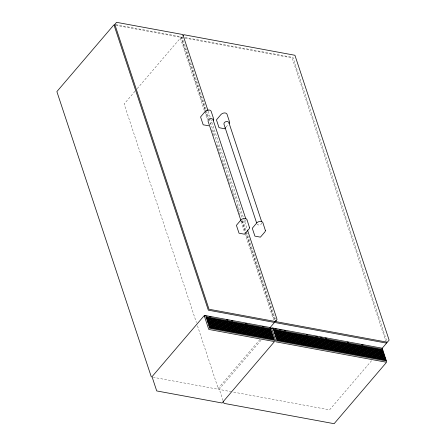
<?xml version="1.0" encoding="UTF-8"?>
<svg xmlns="http://www.w3.org/2000/svg" width="446" height="446" viewBox="0 0 446 446"><rect width="100%" height="100%" fill="white"/><g stroke="black" fill="none" stroke-linecap="round" stroke-linejoin="round"><path stroke-width="0.33" stroke-dasharray="2.23 1.67" d="M261.98 222.928C261.495 224.79 258.267 225.877 257.041 224.193M246.069 220.201C245.361 221.891 242.362 222.9 241.163 221.261M182.085 36.745L206.108 109.51M134.965 91.274L124.122 104.018L196.407 322.575M137.223 88.631L180.998 37.403L184.499 38.005M210.105 124.217L212.324 121.624M225.983 127.149L228.201 124.557M259.946 339.478L217.525 389.124L153.368 377.316M261.033 340.237L219.27 389.107L223.072 400.72M371.574 360.702L329.566 409.846L232.266 391.889M182.263 36.951L181.422 37.932L205.227 109.911M115.692 24.658L180.875 36.711L205.154 110.078M184.995 37.458L292.977 57.445L386.899 341.435M115.876 25.333L180.022 37.191L204.519 111.21M185.185 38.133L292.124 57.924L385.818 341.223M231.58 391.761L218.473 389.297L197.277 325.218M208.21 111.255L243.393 217.642M243.611 218.306L247.324 229.539M206.325 110.173L208.951 118.101M209.168 118.764L241.949 217.882M242.825 220.525L246.32 231.095M246.538 231.758L275.6 319.643M205.45 110.575L208.07 118.497M211.783 129.725L213.745 135.668M216.806 144.911L219.861 154.16M221.829 160.103L224.884 169.346M226.852 175.289L229.907 184.532M231.875 190.475L234.93 199.724M236.898 205.667L239.954 214.911M241.922 220.854L245.417 231.424M245.635 232.082L274.898 320.574M205.372 110.736L207.992 118.664M241.844 221.021L245.339 231.585M245.556 232.249L274.825 320.735M204.736 111.874L207.357 119.796M240.985 221.478L244.698 232.706M244.915 233.364L273.521 319.866"/><path stroke-width="0.67" d="M274.396 322.547L269.869 327.866M386.47 343.247L381.949 348.56M213.205 120.587L213.723 119.132L211.086 111.104C209.715 109.069 206.42 110.112 205.026 111.656L200.572 116.952L203.198 124.824L208.778 125.772M229.082 123.52L229.601 122.065L226.964 114.037C225.604 112.013 222.337 113.039 220.932 114.555L216.449 119.885L219.025 127.662L224.516 128.777L225.542 127.668M182.927 35.758L183.869 34.721L294.923 55.271L389.124 340.142L387.318 342.21L276.364 321.717L275.823 320.3M270.466 329.198L271.419 328.1L273.515 328.473M113.83 24.954L56.876 91.603L151.322 376.937M115.018 24.536L114.176 25.511L208.321 310.165L274.201 322.374L275.043 321.399M206.253 316.052L204.14 315.701L152.025 376.692L156.708 390.93L222.047 402.994L274.212 341.909M209.653 316.677L211.014 316.928M226.64 319.815L227.995 320.066M231.396 320.696L232.756 320.947M245.662 323.328L247.023 323.579M262.649 326.466L264.01 326.717M274.881 328.724L276.247 328.975M279.664 329.611L281.03 329.862M284.453 330.492L285.819 330.748M306.324 334.533L307.695 334.784M315.896 336.301L317.262 336.552M320.68 337.182L322.051 337.438M325.468 338.068L326.834 338.319M347.339 342.11L348.711 342.361M361.695 344.758L363.066 345.009M261.713 221.84L228.787 122.282C227.56 120.515 223.702 121.803 223.898 123.977L256.606 222.877M245.835 218.908L212.909 119.355C211.683 117.588 207.83 118.87 208.02 121.044L240.946 220.603M207.987 110.597L182.821 34.537L116.551 22.328L114.823 24.407L209.023 309.24L275.288 321.505L277.044 319.403L247.541 230.197M275.115 321.232L275.661 322.648L386.281 343.074L387.117 342.099M223.284 401.361L224.026 403.374L334.126 423.694L386.286 362.604M265.448 230.705L264.924 231.892L260.414 237.144L254.911 236.129L252.291 228.257L256.745 222.961C258.139 221.417 261.434 220.374 262.805 222.409L265.448 230.705M249.576 227.839L249.046 228.96L244.536 234.211L239.034 233.197L236.413 225.325L240.868 220.029C242.262 218.484 245.556 217.442 246.928 219.477L249.576 227.839M204.318 315.952L208.778 329.432L274.1 341.497L274.58 340.961L270.114 327.509L204.792 315.445L204.318 315.952M271.564 328.373L276.024 341.853L386.18 362.197L386.66 361.661L382.189 348.203L272.038 327.86L271.564 328.373M205.991 317.045L206.169 317.502L270.103 329.31L270.387 329.009L270.204 328.579L206.264 316.772L205.991 317.045M206.442 318.399L206.615 318.862L270.555 330.67L270.839 330.363L270.65 329.934L206.715 318.126L206.442 318.399M206.888 319.754L207.067 320.217L271.001 332.025L271.285 331.724L271.101 331.289L207.161 319.481L206.888 319.754M207.334 321.114L207.513 321.572L271.447 333.379L271.737 333.078L271.569 332.649L207.613 320.836L207.334 321.114M207.786 322.469L207.964 322.926L271.898 334.734L272.183 334.433L272.021 334.004L208.059 322.196L207.786 322.469M208.232 323.824L208.41 324.281L272.344 336.089L272.634 335.788L272.467 335.364L208.511 323.551L208.232 323.824M208.683 325.179L208.856 325.641L272.796 337.449L273.08 337.143L272.919 336.719L208.957 324.905L208.683 325.179M209.129 326.533L209.308 326.996L273.242 338.804L273.526 338.503L273.342 338.068L209.403 326.26L209.129 326.533M209.581 327.894L209.754 328.351L273.693 340.159L273.978 339.858L273.811 339.428L209.854 327.615L209.581 327.894M273.236 329.466L273.415 329.923L382.177 350.01L382.467 349.709L382.3 349.279L273.51 329.187L273.236 329.466M273.688 330.82L273.861 331.278L382.629 351.364L382.913 351.063L382.724 350.634L273.961 330.547L273.688 330.82M274.134 332.175L274.312 332.632L383.075 352.725L383.365 352.418L383.175 351.989L274.407 331.902L274.134 332.175M274.58 333.53L274.758 333.993L383.527 354.079L383.811 353.778L383.649 353.349L274.859 333.257L274.58 333.53M275.031 334.885L275.21 335.347L383.973 355.434L384.262 355.133L384.073 354.698L275.305 334.612L275.031 334.885M275.477 336.245L275.656 336.702L384.424 356.789L384.708 356.488L384.541 356.059L275.756 335.966L275.477 336.245M275.929 337.6L276.102 338.057L384.87 358.144L385.154 357.843L384.97 357.413L276.202 337.327L275.929 337.6M276.375 338.954L276.553 339.412L385.316 359.504L385.606 359.197L385.439 358.774L276.648 338.681L276.375 338.954M276.827 340.309L276.999 340.772L385.768 360.859L386.052 360.558L385.89 360.128L277.1 340.036L276.827 340.309"/></g></svg>
